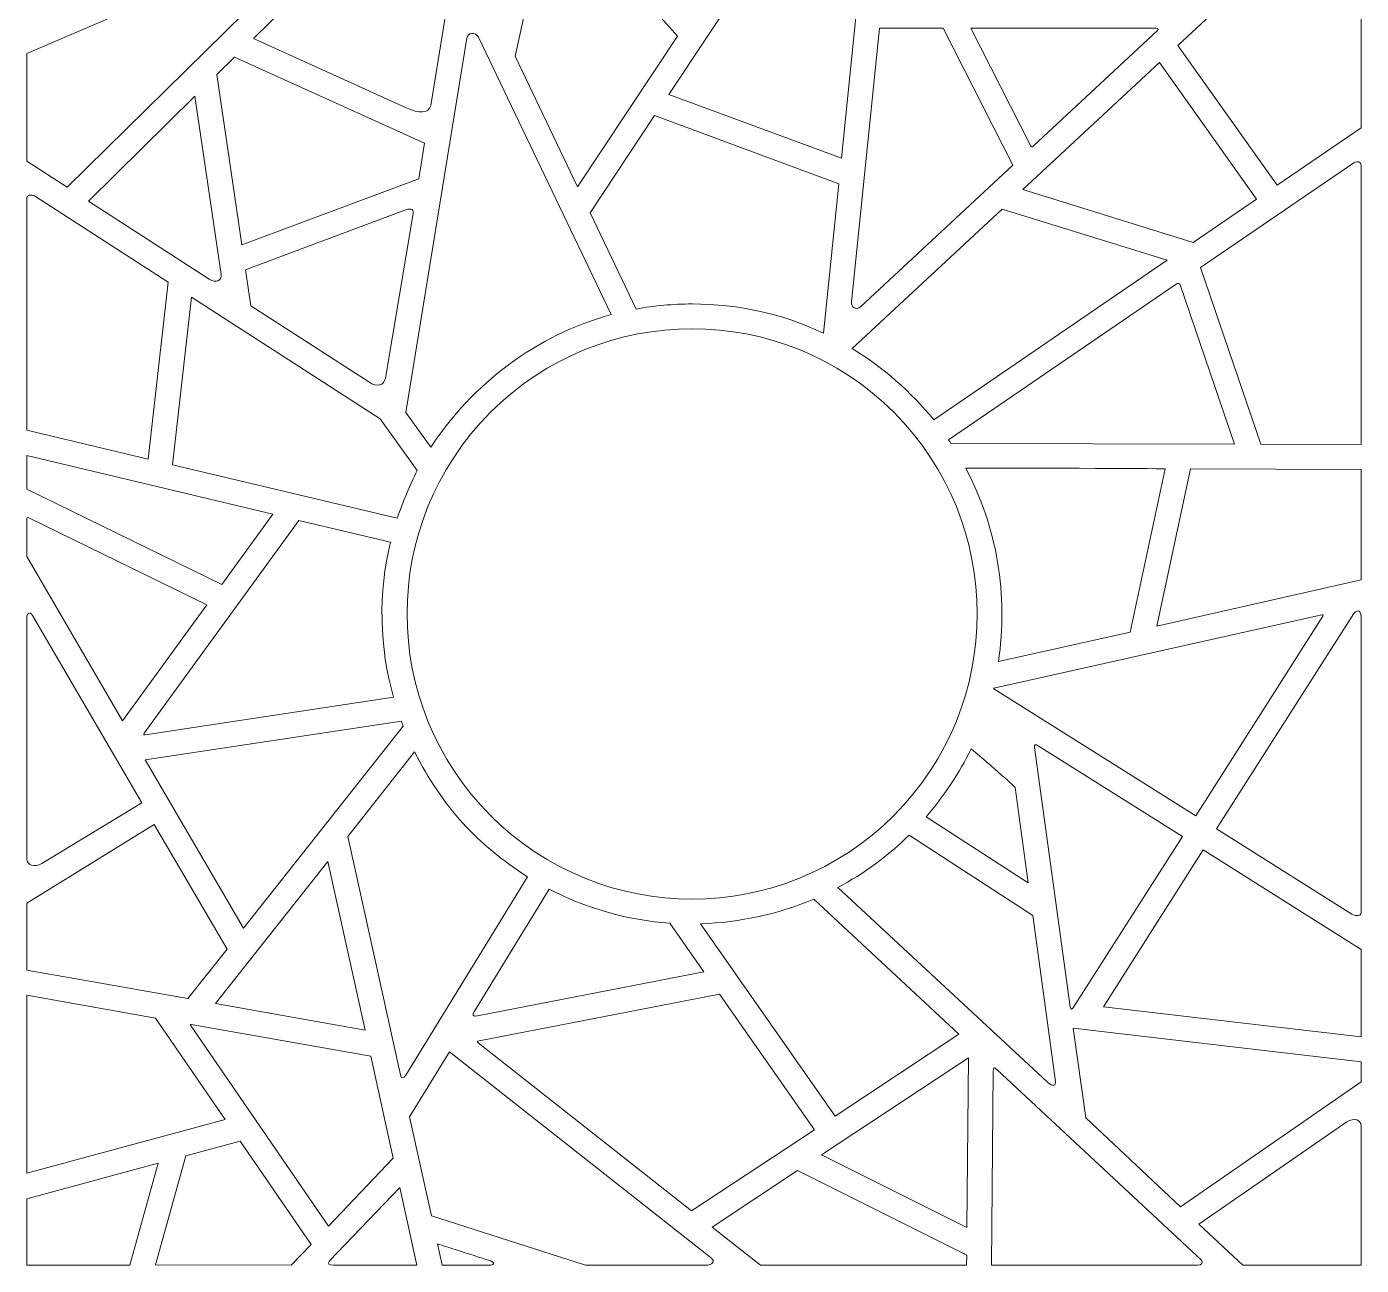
# Model space of a CAD drawing. Header units: centimetres. Extents: x -107 to 107, y -93 to 93.
# Drawn here: x 9.7 to 106.6, y -93.5 to -3.5 of the extents above; entities that cross this region are included whole.
import ezdxf

# ---------------------------------------------------------------- set-up
doc = ezdxf.new("R2010")
doc.units = ezdxf.units.CM
doc.header["$MEASUREMENT"] = 0
doc.layers.add('layer 1', color=7, linetype='Continuous')

msp = doc.modelspace()

# ---------------------------------------------------------------- linework, layer by layer
at = {"layer": 'layer 1', "color": 250, "lineweight": 9}
for points, knots in [([(105.85636, 6.79187), (105.85636, 6.79187), (93.2664, -4.91458), (93.2664, -4.91458), (93.2664, -4.91458), (93.2664, -4.91458), (100.47139, -15.05112), (100.47139, -15.05112), (100.47139, -15.05112), (100.47139, -15.05112), (106.58598, -10.8746), (106.58598, -10.8746), (106.58598, -10.8746), (106.58598, -10.8746), (106.58591, 6.6224), (106.58591, 6.6224), (106.58591, 6.6224), (106.5664, 6.8846), (106.09358, 7.01871), (105.85636, 6.79187)], [0, 0, 0, 0, 0.16666667, 0.16666667, 0.16666667, 0.16666667, 0.33333333, 0.33333333, 0.33333333, 0.33333333, 0.5, 0.5, 0.5, 0.5, 0.66666667, 0.66666667, 0.66666667, 0.66666667, 1, 1, 1, 1]), ([(45.15002, -5.68501), (45.15002, -5.68501), (47.74633, 6.10557), (47.74633, 6.10557), (47.74633, 6.10557), (47.74633, 6.10557), (56.94781, -4.22958), (56.94781, -4.22958), (56.94781, -4.22958), (56.94781, -4.22958), (49.68325, -15.16287), (49.68325, -15.16287), (49.68325, -15.16287), (49.68325, -15.16287), (45.15002, -5.68501), (45.15002, -5.68501)], [0, 0, 0, 0, 0.2, 0.2, 0.2, 0.2, 0.4, 0.4, 0.4, 0.4, 0.6, 0.6, 0.6, 0.6, 1, 1, 1, 1]), ([(64.70989, 4.19992), (64.70989, 4.19992), (56.30032, -8.45664), (56.30032, -8.45664), (56.30032, -8.45664), (56.30032, -8.45664), (68.84028, -13.09789), (68.84028, -13.09789), (68.84028, -13.09789), (68.84028, -13.09789), (69.91587, -2.60549), (69.91587, -2.60549), (69.91587, -2.60549), (69.91587, -2.60549), (64.70989, 4.19992), (64.70989, 4.19992)], [0, 0, 0, 0, 0.2, 0.2, 0.2, 0.2, 0.4, 0.4, 0.4, 0.4, 0.6, 0.6, 0.6, 0.6, 1, 1, 1, 1]), ([(39.01948, -9.26525), (39.01948, -9.26525), (40.06344, -2.84366), (40.06344, -2.84366), (40.06344, -2.84366), (40.06344, -2.84366), (32.20963, 1.54341), (32.20963, 1.54341), (32.20963, 1.54341), (32.20963, 1.54341), (26.15401, -4.41142), (26.15401, -4.41142), (26.15401, -4.41142), (26.15401, -4.41142), (37.19776, -9.40352), (37.19776, -9.40352), (37.19776, -9.40352), (38.22082, -9.88696), (38.84403, -9.83932), (39.01948, -9.26525)], [0, 0, 0, 0, 0.16666667, 0.16666667, 0.16666667, 0.16666667, 0.33333333, 0.33333333, 0.33333333, 0.33333333, 0.5, 0.5, 0.5, 0.5, 0.66666667, 0.66666667, 0.66666667, 0.66666667, 1, 1, 1, 1]), ([(12.61361, -15.20195), (12.61361, -15.20195), (25.52184, -2.50854), (25.52184, -2.50854), (25.52184, -2.50854), (25.52184, -2.50854), (21.77297, -0.28253), (21.77297, -0.28253), (21.77297, -0.28253), (21.77297, -0.28253), (9.68595, -5.49361), (9.68595, -5.49361), (9.68595, -5.49361), (9.68595, -5.49361), (9.68596, -13.31337), (9.68596, -13.31337), (9.68596, -13.31337), (9.68596, -13.31337), (12.61361, -15.20195), (12.61361, -15.20195)], [0, 0, 0, 0, 0.16666667, 0.16666667, 0.16666667, 0.16666667, 0.33333333, 0.33333333, 0.33333333, 0.33333333, 0.5, 0.5, 0.5, 0.5, 0.66666667, 0.66666667, 0.66666667, 0.66666667, 1, 1, 1, 1]), ([(69.58178, -23.5155), (69.58178, -23.5155), (71.61767, -3.65516), (71.61767, -3.65516), (71.61767, -3.65516), (71.61767, -3.65516), (76.22153, -3.65357), (76.22153, -3.65357), (76.22153, -3.65357), (76.22153, -3.65357), (81.27704, -13.60468), (81.27704, -13.60468), (81.27704, -13.60468), (81.27704, -13.60468), (70.22636, -23.8799), (70.22636, -23.8799), (70.22636, -23.8799), (69.88457, -24.1446), (69.54142, -23.90921), (69.58178, -23.5155)], [0, 0, 0, 0, 0.16666667, 0.16666667, 0.16666667, 0.16666667, 0.33333333, 0.33333333, 0.33333333, 0.33333333, 0.5, 0.5, 0.5, 0.5, 0.66666667, 0.66666667, 0.66666667, 0.66666667, 1, 1, 1, 1]), ([(78.24015, -3.65286), (78.24015, -3.65286), (82.57049, -12.17659), (82.57049, -12.17659), (82.57049, -12.17659), (82.63222, -12.2981), (82.67598, -12.30393), (82.78281, -12.20459), (82.78281, -12.20459), (82.78281, -12.20459), (91.78006, -3.83873), (91.78006, -3.83873), (91.78006, -3.83873), (91.92799, -3.6731), (91.79919, -3.64867), (91.50225, -3.64827), (91.50225, -3.64827), (91.50225, -3.64827), (78.24015, -3.65286), (78.24015, -3.65286)], [0, 0, 0, 0, 0.16666667, 0.16666667, 0.16666667, 0.16666667, 0.33333333, 0.33333333, 0.33333333, 0.33333333, 0.5, 0.5, 0.5, 0.5, 0.66666667, 0.66666667, 0.66666667, 0.66666667, 1, 1, 1, 1]), ([(52.12943, -24.44688), (52.12943, -24.44688), (42.49109, -4.29753), (42.49109, -4.29753), (42.49109, -4.29753), (42.26252, -3.90814), (41.70737, -3.94912), (41.63808, -4.37532), (41.63808, -4.37532), (41.63808, -4.37532), (37.22198, -31.5395), (37.22198, -31.5395), (37.22198, -31.5395), (37.22198, -31.5395), (39.03608, -34.06806), (39.03608, -34.06806), (39.03608, -34.06806), (42.01871, -29.50278), (46.73004, -25.90312), (52.12943, -24.44688)], [0, 0, 0, 0, 0.16666667, 0.16666667, 0.16666667, 0.16666667, 0.33333333, 0.33333333, 0.33333333, 0.33333333, 0.5, 0.5, 0.5, 0.5, 0.66666667, 0.66666667, 0.66666667, 0.66666667, 1, 1, 1, 1]), ([(23.49139, -7.02616), (23.49139, -7.02616), (24.77782, -5.7647), (24.77782, -5.7647), (24.77782, -5.7647), (24.77782, -5.7647), (38.57468, -12.00131), (38.57468, -12.00131), (38.57468, -12.00131), (38.57468, -12.00131), (38.15292, -14.59562), (38.15292, -14.59562), (38.15292, -14.59562), (38.15292, -14.59562), (25.30294, -19.37229), (25.30294, -19.37229), (25.30294, -19.37229), (25.30294, -19.37229), (23.49139, -7.02616), (23.49139, -7.02616)], [0, 0, 0, 0, 0.16666667, 0.16666667, 0.16666667, 0.16666667, 0.33333333, 0.33333333, 0.33333333, 0.33333333, 0.5, 0.5, 0.5, 0.5, 0.66666667, 0.66666667, 0.66666667, 0.66666667, 1, 1, 1, 1]), ([(82.02613, -15.36608), (82.02613, -15.36608), (94.39152, -19.20392), (94.39152, -19.20392), (94.39152, -19.20392), (94.39152, -19.20392), (98.98479, -16.06653), (98.98479, -16.06653), (98.98479, -16.06653), (98.98479, -16.06653), (91.93679, -6.15088), (91.93679, -6.15088), (91.93679, -6.15088), (91.93679, -6.15088), (82.02613, -15.36608), (82.02613, -15.36608)], [0, 0, 0, 0, 0.2, 0.2, 0.2, 0.2, 0.4, 0.4, 0.4, 0.4, 0.6, 0.6, 0.6, 0.6, 1, 1, 1, 1]), ([(22.9388, -21.86236), (22.9388, -21.86236), (14.1639, -16.202), (14.1639, -16.202), (14.1639, -16.202), (14.1639, -16.202), (21.90196, -8.5927), (21.90196, -8.5927), (21.90196, -8.5927), (21.90196, -8.5927), (23.79982, -21.52702), (23.79982, -21.52702), (23.79982, -21.52702), (23.85516, -21.9842), (23.42396, -22.17532), (22.9388, -21.86236)], [0, 0, 0, 0, 0.2, 0.2, 0.2, 0.2, 0.4, 0.4, 0.4, 0.4, 0.6, 0.6, 0.6, 0.6, 1, 1, 1, 1]), ([(53.92932, -24.04035), (53.92932, -24.04035), (50.591, -17.06074), (50.591, -17.06074), (50.591, -17.06074), (50.591, -17.06074), (55.27675, -9.99712), (55.27675, -9.99712), (55.27675, -9.99712), (55.27675, -9.99712), (68.65075, -14.94707), (68.65075, -14.94707), (68.65075, -14.94707), (68.65075, -14.94707), (67.53941, -25.78851), (67.53941, -25.78851), (67.53941, -25.78851), (64.62975, -24.41492), (61.43159, -23.67269), (58.00118, -23.67269), (58.00118, -23.67269), (56.59623, -23.67269), (55.26306, -23.79383), (53.92932, -24.04035)], [0, 0, 0, 0, 0.14285714, 0.14285714, 0.14285714, 0.14285714, 0.28571429, 0.28571429, 0.28571429, 0.28571429, 0.42857143, 0.42857143, 0.42857143, 0.42857143, 0.57142857, 0.57142857, 0.57142857, 0.57142857, 0.71428571, 0.71428571, 0.71428571, 0.71428571, 1, 1, 1, 1]), ([(106.05422, -13.41764), (106.05422, -13.41764), (94.91064, -21.02914), (94.91064, -21.02914), (94.91064, -21.02914), (94.91064, -21.02914), (99.28449, -33.85594), (99.28449, -33.85594), (99.28449, -33.85594), (99.28449, -33.85594), (106.58591, -33.87627), (106.58591, -33.87627), (106.58591, -33.87627), (106.58591, -33.87627), (106.58591, -13.59231), (106.58591, -13.59231), (106.58591, -13.59231), (106.57063, -13.36713), (106.31945, -13.26538), (106.05422, -13.41764)], [0, 0, 0, 0, 0.16666667, 0.16666667, 0.16666667, 0.16666667, 0.33333333, 0.33333333, 0.33333333, 0.33333333, 0.5, 0.5, 0.5, 0.5, 0.66666667, 0.66666667, 0.66666667, 0.66666667, 1, 1, 1, 1]), ([(9.68594, -16.05337), (9.68594, -16.05337), (9.68644, -32.83065), (9.68644, -32.83065), (9.68644, -32.83065), (9.68644, -32.83065), (18.50626, -34.92835), (18.50626, -34.92835), (18.50626, -34.92835), (18.50626, -34.92835), (19.96677, -22.08726), (19.96677, -22.08726), (19.96677, -22.08726), (19.96677, -22.08726), (10.31993, -15.86439), (10.31993, -15.86439), (10.31993, -15.86439), (10.0038, -15.68225), (9.69761, -15.7548), (9.68594, -16.05337)], [0, 0, 0, 0, 0.16666667, 0.16666667, 0.16666667, 0.16666667, 0.33333333, 0.33333333, 0.33333333, 0.33333333, 0.5, 0.5, 0.5, 0.5, 0.66666667, 0.66666667, 0.66666667, 0.66666667, 1, 1, 1, 1]), ([(37.07726, -16.8966), (37.07726, -16.8966), (25.57014, -21.19332), (25.57014, -21.19332), (25.57014, -21.19332), (25.57014, -21.19332), (25.95367, -23.80721), (25.95367, -23.80721), (25.95367, -23.80721), (25.95367, -23.80721), (34.52336, -29.33518), (34.52336, -29.33518), (34.52336, -29.33518), (35.13842, -29.73194), (35.61247, -29.59366), (35.7329, -29.05577), (35.7329, -29.05577), (35.7329, -29.05577), (37.74422, -17.10959), (37.74422, -17.10959), (37.74422, -17.10959), (37.81027, -16.7033), (37.47561, -16.72234), (37.07726, -16.8966)], [0, 0, 0, 0, 0.14285714, 0.14285714, 0.14285714, 0.14285714, 0.28571429, 0.28571429, 0.28571429, 0.28571429, 0.42857143, 0.42857143, 0.42857143, 0.42857143, 0.57142857, 0.57142857, 0.57142857, 0.57142857, 0.71428571, 0.71428571, 0.71428571, 0.71428571, 1, 1, 1, 1]), ([(75.54, -32.08032), (75.54, -32.08032), (92.49432, -20.49978), (92.49432, -20.49978), (92.49432, -20.49978), (92.49432, -20.49978), (80.50645, -16.7791), (80.50645, -16.7791), (80.50645, -16.7791), (80.50645, -16.7791), (69.61978, -26.90181), (69.61978, -26.90181), (69.61978, -26.90181), (71.84581, -28.25443), (73.90828, -30.06489), (75.54, -32.08032)], [0, 0, 0, 0, 0.2, 0.2, 0.2, 0.2, 0.4, 0.4, 0.4, 0.4, 0.6, 0.6, 0.6, 0.6, 1, 1, 1, 1]), ([(76.78948, -33.79052), (76.78948, -33.79052), (97.38092, -33.85062), (97.38092, -33.85062), (97.38092, -33.85062), (97.38092, -33.85062), (93.45965, -22.35109), (93.45965, -22.35109), (93.45965, -22.35109), (93.39778, -22.16965), (93.31235, -22.09253), (93.08413, -22.27674), (93.08413, -22.27674), (93.08413, -22.27674), (76.61292, -33.52724), (76.61292, -33.52724), (76.61292, -33.52724), (76.71525, -33.67443), (76.6906, -33.6408), (76.78948, -33.79052)], [0, 0, 0, 0, 0.16666667, 0.16666667, 0.16666667, 0.16666667, 0.33333333, 0.33333333, 0.33333333, 0.33333333, 0.5, 0.5, 0.5, 0.5, 0.66666667, 0.66666667, 0.66666667, 0.66666667, 1, 1, 1, 1]), ([(38.03857, -35.76559), (38.03857, -35.76559), (35.3399, -32.00396), (35.3399, -32.00396), (35.3399, -32.00396), (35.3399, -32.00396), (21.65453, -23.17597), (21.65453, -23.17597), (21.65453, -23.17597), (21.65453, -23.17597), (20.27011, -35.34787), (20.27011, -35.34787), (20.27011, -35.34787), (20.27011, -35.34787), (36.5931, -39.23012), (36.5931, -39.23012), (36.5931, -39.23012), (36.94875, -38.12856), (37.52493, -36.78565), (38.03857, -35.76559)], [0, 0, 0, 0, 0.16666667, 0.16666667, 0.16666667, 0.16666667, 0.33333333, 0.33333333, 0.33333333, 0.33333333, 0.5, 0.5, 0.5, 0.5, 0.66666667, 0.66666667, 0.66666667, 0.66666667, 1, 1, 1, 1]), ([(43.3634, -31.53488), (51.4463, -23.45199), (64.5562, -23.452), (72.63908, -31.53487), (72.63908, -31.53487), (80.72196, -39.61775), (80.72197, -52.72765), (72.63907, -60.81055), (72.63907, -60.81055), (64.55618, -68.89344), (51.44628, -68.89342), (43.3634, -60.81055), (43.3634, -60.81055), (35.28052, -52.72767), (35.28051, -39.61777), (43.3634, -31.53488)], [0, 0, 0, 0, 0.2, 0.2, 0.2, 0.2, 0.4, 0.4, 0.4, 0.4, 0.6, 0.6, 0.6, 0.6, 1, 1, 1, 1]), ([(23.84096, -44.02718), (23.84096, -44.02718), (27.54774, -38.92908), (27.54774, -38.92908), (27.54774, -38.92908), (27.54774, -38.92908), (9.68594, -34.68081), (9.68594, -34.68081), (9.68594, -34.68081), (9.68594, -34.68081), (9.68594, -37.12213), (9.68594, -37.12213), (9.68594, -37.12213), (9.68594, -37.12213), (23.84096, -44.02718), (23.84096, -44.02718)], [0, 0, 0, 0, 0.2, 0.2, 0.2, 0.2, 0.4, 0.4, 0.4, 0.4, 0.6, 0.6, 0.6, 0.6, 1, 1, 1, 1]), ([(80.23599, -49.63692), (80.23599, -49.63692), (89.8128, -47.49988), (89.8128, -47.49988), (89.8128, -47.49988), (89.8128, -47.49988), (92.33966, -35.63661), (92.33966, -35.63661), (92.33966, -35.63661), (91.69414, -35.61883), (81.22072, -35.56839), (77.86452, -35.59627), (77.86452, -35.59627), (80.14845, -39.84968), (80.97985, -44.85686), (80.23599, -49.63692)], [0, 0, 0, 0, 0.2, 0.2, 0.2, 0.2, 0.4, 0.4, 0.4, 0.4, 0.6, 0.6, 0.6, 0.6, 1, 1, 1, 1]), ([(94.1789, -35.64173), (94.1789, -35.64173), (106.58591, -35.67632), (106.58591, -35.67632), (106.58591, -35.67632), (106.58591, -35.67632), (106.58591, -43.69909), (106.58591, -43.69909), (106.58591, -43.69909), (106.58591, -43.69909), (91.74495, -47.06873), (91.74495, -47.06873), (91.74495, -47.06873), (91.74495, -47.06873), (94.1789, -35.64173), (94.1789, -35.64173)], [0, 0, 0, 0, 0.2, 0.2, 0.2, 0.2, 0.4, 0.4, 0.4, 0.4, 0.6, 0.6, 0.6, 0.6, 1, 1, 1, 1]), ([(9.82925, -39.19486), (9.82925, -39.19486), (22.76601, -45.50561), (22.76601, -45.50561), (22.76601, -45.50561), (22.76601, -45.50561), (16.64469, -53.92451), (16.64469, -53.92451), (16.64469, -53.92451), (16.64469, -53.92451), (9.68963, -41.99529), (9.68963, -41.99529), (9.68963, -41.99529), (9.68963, -41.99529), (9.68594, -39.22285), (9.68594, -39.22285), (9.68594, -39.22285), (9.68548, -39.16145), (9.73166, -39.14724), (9.82925, -39.19486)], [0, 0, 0, 0, 0.16666667, 0.16666667, 0.16666667, 0.16666667, 0.33333333, 0.33333333, 0.33333333, 0.33333333, 0.5, 0.5, 0.5, 0.5, 0.66666667, 0.66666667, 0.66666667, 0.66666667, 1, 1, 1, 1]), ([(18.21031, -54.8321), (18.15731, -54.91504), (18.18178, -54.95037), (18.28374, -54.93814), (18.28374, -54.93814), (18.28374, -54.93814), (36.32484, -52.2249), (36.32484, -52.2249), (36.32484, -52.2249), (35.27868, -48.63366), (35.19668, -44.5961), (36.10718, -40.96484), (36.10718, -40.96484), (36.10718, -40.96484), (29.44516, -39.38035), (29.44516, -39.38035), (29.44516, -39.38035), (29.44516, -39.38035), (18.21031, -54.8321), (18.21031, -54.8321)], [0, 0, 0, 0, 0.16666667, 0.16666667, 0.16666667, 0.16666667, 0.33333333, 0.33333333, 0.33333333, 0.33333333, 0.5, 0.5, 0.5, 0.5, 0.66666667, 0.66666667, 0.66666667, 0.66666667, 1, 1, 1, 1]), ([(9.68594, -63.97091), (9.68594, -63.97091), (9.68594, -46.41548), (9.68594, -46.41548), (9.68594, -46.41548), (9.6819, -46.21258), (9.89607, -45.92312), (10.11082, -46.29145), (10.11082, -46.29145), (10.11082, -46.29145), (18.0356, -59.88393), (18.0356, -59.88393), (18.0356, -59.88393), (18.0356, -59.88393), (10.79276, -64.29782), (10.79276, -64.29782), (10.79276, -64.29782), (10.2295, -64.58747), (9.70449, -64.41178), (9.68594, -63.97091)], [0, 0, 0, 0, 0.16666667, 0.16666667, 0.16666667, 0.16666667, 0.33333333, 0.33333333, 0.33333333, 0.33333333, 0.5, 0.5, 0.5, 0.5, 0.66666667, 0.66666667, 0.66666667, 0.66666667, 1, 1, 1, 1]), ([(103.80024, -46.32989), (103.84494, -46.26411), (103.82312, -46.21159), (103.72355, -46.24003), (103.72355, -46.24003), (103.72355, -46.24003), (79.90522, -51.55501), (79.90522, -51.55501), (79.90522, -51.55501), (79.86662, -51.5631), (79.86639, -51.57786), (79.9018, -51.5999), (79.9018, -51.5999), (79.9018, -51.5999), (94.56505, -60.81698), (94.56505, -60.81698), (94.56505, -60.81698), (94.56505, -60.81698), (103.80024, -46.32989), (103.80024, -46.32989)], [0, 0, 0, 0, 0.16666667, 0.16666667, 0.16666667, 0.16666667, 0.33333333, 0.33333333, 0.33333333, 0.33333333, 0.5, 0.5, 0.5, 0.5, 0.66666667, 0.66666667, 0.66666667, 0.66666667, 1, 1, 1, 1]), ([(80.50086, -46.0679), (80.50107, -46.10282), (80.50118, -46.13775), (80.50118, -46.17269), (80.50118, -46.17269), (80.50118, -46.20906), (80.50106, -46.24542), (80.50083, -46.28175)], [0, 0, 0, 0, 0.33333333, 0.33333333, 0.33333333, 0.33333333, 1, 1, 1, 1]), ([(105.90513, -67.96635), (105.90513, -67.96635), (96.08797, -61.77653), (96.08797, -61.77653), (96.08797, -61.77653), (96.08797, -61.77653), (106.0508, -46.14806), (106.0508, -46.14806), (106.0508, -46.14806), (106.16182, -45.97391), (106.57565, -45.72297), (106.58591, -46.41851), (106.58591, -46.41851), (106.58591, -46.41851), (106.58589, -67.86002), (106.58589, -67.86002), (106.58589, -67.86002), (106.54293, -68.11929), (106.23493, -68.13318), (105.90513, -67.96635)], [0, 0, 0, 0, 0.16666667, 0.16666667, 0.16666667, 0.16666667, 0.33333333, 0.33333333, 0.33333333, 0.33333333, 0.5, 0.5, 0.5, 0.5, 0.66666667, 0.66666667, 0.66666667, 0.66666667, 1, 1, 1, 1]), ([(36.88762, -53.96498), (36.88762, -53.96498), (18.29588, -56.7566), (18.29588, -56.7566), (18.29588, -56.7566), (18.29588, -56.7566), (25.42909, -68.99139), (25.42909, -68.99139), (25.42909, -68.99139), (25.42909, -68.99139), (37.02349, -54.32371), (37.02349, -54.32371), (37.02349, -54.32371), (36.98058, -54.21298), (36.92883, -54.07655), (36.88762, -53.96498)], [0, 0, 0, 0, 0.2, 0.2, 0.2, 0.2, 0.4, 0.4, 0.4, 0.4, 0.6, 0.6, 0.6, 0.6, 1, 1, 1, 1]), ([(37.21513, -79.66615), (37.03288, -79.90796), (36.89481, -79.92654), (36.81381, -79.63201), (36.81381, -79.63201), (36.81381, -79.63201), (32.99742, -62.31963), (32.99742, -62.31963), (32.99742, -62.31963), (32.99742, -62.31963), (37.84808, -56.18322), (37.84808, -56.18322), (37.84808, -56.18322), (39.88317, -60.19119), (42.40338, -62.93304), (46.05718, -65.24958), (46.05718, -65.24958), (46.05718, -65.24958), (37.21513, -79.66615), (37.21513, -79.66615)], [0, 0, 0, 0, 0.16666667, 0.16666667, 0.16666667, 0.16666667, 0.33333333, 0.33333333, 0.33333333, 0.33333333, 0.5, 0.5, 0.5, 0.5, 0.66666667, 0.66666667, 0.66666667, 0.66666667, 1, 1, 1, 1]), ([(75.00039, -60.89195), (75.00039, -60.89195), (82.40448, -65.70104), (82.40448, -65.70104), (82.40448, -65.70104), (82.40448, -65.70104), (81.4469, -58.76483), (81.4469, -58.76483), (81.4469, -58.76483), (81.4307, -58.6967), (79.21032, -56.7421), (78.25926, -55.97356), (78.25926, -55.97356), (77.41124, -57.72276), (76.25227, -59.43135), (75.00039, -60.89195)], [0, 0, 0, 0, 0.2, 0.2, 0.2, 0.2, 0.4, 0.4, 0.4, 0.4, 0.6, 0.6, 0.6, 0.6, 1, 1, 1, 1]), ([(85.46192, -74.68585), (85.49559, -74.90336), (85.57609, -74.91411), (85.70339, -74.7181), (85.70339, -74.7181), (85.70339, -74.7181), (93.59745, -62.33485), (93.59745, -62.33485), (93.59745, -62.33485), (93.59745, -62.33485), (83.12555, -55.73678), (83.12555, -55.73678), (83.12555, -55.73678), (82.9262, -55.61691), (82.83958, -55.66461), (82.86565, -55.87989), (82.86565, -55.87989), (82.86565, -55.87989), (85.46192, -74.68585), (85.46192, -74.68585)], [0, 0, 0, 0, 0.16666667, 0.16666667, 0.16666667, 0.16666667, 0.33333333, 0.33333333, 0.33333333, 0.33333333, 0.5, 0.5, 0.5, 0.5, 0.66666667, 0.66666667, 0.66666667, 0.66666667, 1, 1, 1, 1]), ([(24.22995, -70.50839), (24.22995, -70.50839), (21.39144, -74.09931), (21.39144, -74.09931), (21.39144, -74.09931), (21.39144, -74.09931), (9.68596, -72.02242), (9.68596, -72.02242), (9.68596, -72.02242), (9.68596, -72.02242), (9.68593, -67.16762), (9.68593, -67.16762), (9.68593, -67.16762), (9.68593, -67.16762), (18.94845, -61.44963), (18.94845, -61.44963), (18.94845, -61.44963), (18.94845, -61.44963), (24.22995, -70.50839), (24.22995, -70.50839)], [0, 0, 0, 0, 0.16666667, 0.16666667, 0.16666667, 0.16666667, 0.33333333, 0.33333333, 0.33333333, 0.33333333, 0.5, 0.5, 0.5, 0.5, 0.66666667, 0.66666667, 0.66666667, 0.66666667, 1, 1, 1, 1]), ([(68.58342, -66.03641), (68.58342, -66.03641), (83.79718, -80.16471), (83.79718, -80.16471), (83.79718, -80.16471), (84.21042, -80.52594), (84.42562, -80.38235), (84.39498, -80.11908), (84.39498, -80.11908), (84.39498, -80.11908), (82.72999, -68.05884), (82.72999, -68.05884), (82.72999, -68.05884), (82.72999, -68.05884), (73.75871, -62.23183), (73.75871, -62.23183), (73.75871, -62.23183), (72.24272, -63.72838), (70.47333, -65.01602), (68.58342, -66.03641)], [0, 0, 0, 0, 0.16666667, 0.16666667, 0.16666667, 0.16666667, 0.33333333, 0.33333333, 0.33333333, 0.33333333, 0.5, 0.5, 0.5, 0.5, 0.66666667, 0.66666667, 0.66666667, 0.66666667, 1, 1, 1, 1]), ([(87.85984, -74.68383), (87.85984, -74.68383), (106.5843, -76.87252), (106.5843, -76.87252), (106.5843, -76.87252), (106.5843, -76.87252), (106.58592, -70.53072), (106.58592, -70.53072), (106.58592, -70.53072), (106.58592, -70.53072), (95.12037, -63.2944), (95.12037, -63.2944), (95.12037, -63.2944), (95.12037, -63.2944), (87.85984, -74.68383), (87.85984, -74.68383)], [0, 0, 0, 0, 0.2, 0.2, 0.2, 0.2, 0.4, 0.4, 0.4, 0.4, 0.6, 0.6, 0.6, 0.6, 1, 1, 1, 1]), ([(34.25406, -76.3815), (34.25406, -76.3815), (23.4037, -74.45633), (23.4037, -74.45633), (23.4037, -74.45633), (23.4037, -74.45633), (31.55615, -64.14293), (31.55615, -64.14293), (31.55615, -64.14293), (31.55615, -64.14293), (34.25406, -76.3815), (34.25406, -76.3815)], [0, 0, 0, 0, 0.25, 0.25, 0.25, 0.25, 0.5, 0.5, 0.5, 0.5, 1, 1, 1, 1]), ([(42.41783, -75.34496), (42.41783, -75.34496), (58.8555, -72.15096), (58.8555, -72.15096), (58.8555, -72.15096), (58.8555, -72.15096), (56.38346, -68.62119), (56.38346, -68.62119), (56.38346, -68.62119), (53.32139, -68.43103), (50.1252, -67.46797), (47.62266, -66.14043), (47.62266, -66.14043), (47.62266, -66.14043), (42.19013, -74.99766), (42.19013, -74.99766), (42.19013, -74.99766), (42.01691, -75.29482), (42.07097, -75.41088), (42.41783, -75.34496)], [0, 0, 0, 0, 0.16666667, 0.16666667, 0.16666667, 0.16666667, 0.33333333, 0.33333333, 0.33333333, 0.33333333, 0.5, 0.5, 0.5, 0.5, 0.66666667, 0.66666667, 0.66666667, 0.66666667, 1, 1, 1, 1]), ([(58.6126, -68.66628), (58.6126, -68.66628), (68.38718, -82.62318), (68.38718, -82.62318), (68.38718, -82.62318), (68.38718, -82.62318), (77.3767, -76.69014), (77.3767, -76.69014), (77.3767, -76.69014), (77.3767, -76.69014), (66.83827, -66.87069), (66.83827, -66.87069), (66.83827, -66.87069), (64.33718, -67.93156), (61.47957, -68.58162), (58.6126, -68.66628)], [0, 0, 0, 0, 0.2, 0.2, 0.2, 0.2, 0.4, 0.4, 0.4, 0.4, 0.6, 0.6, 0.6, 0.6, 1, 1, 1, 1]), ([(24.09336, -82.86861), (24.09336, -82.86861), (19.03979, -75.51017), (19.03979, -75.51017), (19.03979, -75.51017), (19.03979, -75.51017), (9.68594, -73.85054), (9.68594, -73.85054), (9.68594, -73.85054), (9.68594, -73.85054), (9.68594, -86.77033), (9.68594, -86.77033), (9.68594, -86.77033), (9.68594, -86.77033), (24.09336, -82.86861), (24.09336, -82.86861)], [0, 0, 0, 0, 0.2, 0.2, 0.2, 0.2, 0.4, 0.4, 0.4, 0.4, 0.6, 0.6, 0.6, 0.6, 1, 1, 1, 1]), ([(42.46432, -77.30503), (42.37468, -77.2251), (42.39511, -77.17566), (42.53147, -77.1562), (42.53147, -77.1562), (42.53147, -77.1562), (59.98289, -73.76523), (59.98289, -73.76523), (59.98289, -73.76523), (59.98289, -73.76523), (66.88428, -83.61509), (66.88428, -83.61509), (66.88428, -83.61509), (66.88428, -83.61509), (57.95626, -89.50753), (57.95626, -89.50753), (57.95626, -89.50753), (57.95626, -89.50753), (42.46432, -77.30503), (42.46432, -77.30503)], [0, 0, 0, 0, 0.16666667, 0.16666667, 0.16666667, 0.16666667, 0.33333333, 0.33333333, 0.33333333, 0.33333333, 0.5, 0.5, 0.5, 0.5, 0.66666667, 0.66666667, 0.66666667, 0.66666667, 1, 1, 1, 1]), ([(21.57418, -76.02094), (21.53607, -75.97146), (21.54933, -75.95346), (21.61393, -75.9669), (21.61393, -75.9669), (21.61393, -75.9669), (34.67346, -78.28404), (34.67346, -78.28404), (34.67346, -78.28404), (34.67346, -78.28404), (36.30413, -85.68129), (36.30413, -85.68129), (36.30413, -85.68129), (36.30413, -85.68129), (31.5967, -90.61458), (31.5967, -90.61458), (31.5967, -90.61458), (31.5967, -90.61458), (21.57418, -76.02094), (21.57418, -76.02094)], [0, 0, 0, 0, 0.16666667, 0.16666667, 0.16666667, 0.16666667, 0.33333333, 0.33333333, 0.33333333, 0.33333333, 0.5, 0.5, 0.5, 0.5, 0.66666667, 0.66666667, 0.66666667, 0.66666667, 1, 1, 1, 1]), ([(106.5859, -78.68496), (106.5859, -78.68496), (106.59195, -80.13009), (106.59195, -80.13009), (106.59195, -80.13009), (106.59195, -80.13009), (93.46589, -89.22137), (93.46589, -89.22137), (93.46589, -89.22137), (93.46589, -89.22137), (86.57704, -82.76312), (86.57704, -82.76312), (86.57704, -82.76312), (86.57704, -82.76312), (85.6766, -76.24087), (85.6766, -76.24087), (85.6766, -76.24087), (85.6766, -76.24087), (106.5859, -78.68496), (106.5859, -78.68496)], [0, 0, 0, 0, 0.16666667, 0.16666667, 0.16666667, 0.16666667, 0.33333333, 0.33333333, 0.33333333, 0.33333333, 0.5, 0.5, 0.5, 0.5, 0.66666667, 0.66666667, 0.66666667, 0.66666667, 1, 1, 1, 1]), ([(58.99866, -93.44786), (58.99866, -93.44786), (50.26082, -93.44786), (50.26082, -93.44786), (50.26082, -93.44786), (50.26082, -93.44786), (39.0721, -89.87627), (39.0721, -89.87627), (39.0721, -89.87627), (39.0721, -89.87627), (37.48375, -82.67101), (37.48375, -82.67101), (37.48375, -82.67101), (37.48375, -82.67101), (40.37759, -77.95286), (40.37759, -77.95286), (40.37759, -77.95286), (40.37759, -77.95286), (59.40225, -92.93285), (59.40225, -92.93285), (59.40225, -92.93285), (59.668, -93.17942), (59.48353, -93.44836), (58.99866, -93.44786)], [0, 0, 0, 0, 0.14285714, 0.14285714, 0.14285714, 0.14285714, 0.28571429, 0.28571429, 0.28571429, 0.28571429, 0.42857143, 0.42857143, 0.42857143, 0.42857143, 0.57142857, 0.57142857, 0.57142857, 0.57142857, 0.71428571, 0.71428571, 0.71428571, 0.71428571, 1, 1, 1, 1]), ([(67.38726, -85.43968), (67.38726, -85.43968), (78.06433, -78.39293), (78.06433, -78.39293), (78.06433, -78.39293), (78.06433, -78.39293), (77.95711, -90.71443), (77.95711, -90.71443), (77.95711, -90.71443), (77.95711, -90.71443), (67.38726, -85.43968), (67.38726, -85.43968)], [0, 0, 0, 0, 0.25, 0.25, 0.25, 0.25, 0.5, 0.5, 0.5, 0.5, 1, 1, 1, 1]), ([(79.85585, -79.37681), (79.85695, -79.07201), (79.94479, -79.06653), (80.13867, -79.26369), (80.13867, -79.26369), (80.13867, -79.26369), (94.98278, -93.09508), (94.98278, -93.09508), (94.98278, -93.09508), (95.10015, -93.2213), (95.03632, -93.45638), (94.68582, -93.44787), (94.68582, -93.44787), (94.68582, -93.44787), (79.73342, -93.44763), (79.73342, -93.44763), (79.73342, -93.44763), (79.73342, -93.44763), (79.85585, -79.37681), (79.85585, -79.37681)], [0, 0, 0, 0, 0.16666667, 0.16666667, 0.16666667, 0.16666667, 0.33333333, 0.33333333, 0.33333333, 0.33333333, 0.5, 0.5, 0.5, 0.5, 0.66666667, 0.66666667, 0.66666667, 0.66666667, 1, 1, 1, 1]), ([(105.54892, -83.04737), (105.54892, -83.04737), (94.79871, -90.46737), (94.79871, -90.46737), (94.79871, -90.46737), (94.79871, -90.46737), (97.97856, -93.44787), (97.97856, -93.44787), (97.97856, -93.44787), (97.97856, -93.44787), (106.58591, -93.44786), (106.58591, -93.44786), (106.58591, -93.44786), (106.58591, -93.44786), (106.57935, -83.32125), (106.57935, -83.32125), (106.57935, -83.32125), (106.58212, -82.89927), (106.05905, -82.71874), (105.54892, -83.04737)], [0, 0, 0, 0, 0.16666667, 0.16666667, 0.16666667, 0.16666667, 0.33333333, 0.33333333, 0.33333333, 0.33333333, 0.5, 0.5, 0.5, 0.5, 0.66666667, 0.66666667, 0.66666667, 0.66666667, 1, 1, 1, 1]), ([(30.32696, -91.94525), (30.32696, -91.94525), (25.17323, -84.44099), (25.17323, -84.44099), (25.17323, -84.44099), (25.17323, -84.44099), (21.24354, -85.50519), (21.24354, -85.50519), (21.24354, -85.50519), (21.24354, -85.50519), (19.03889, -93.43221), (19.03889, -93.43221), (19.03889, -93.43221), (19.03889, -93.43221), (28.89402, -93.44695), (28.89402, -93.44695), (28.89402, -93.44695), (28.89402, -93.44695), (30.32696, -91.94525), (30.32696, -91.94525)], [0, 0, 0, 0, 0.16666667, 0.16666667, 0.16666667, 0.16666667, 0.33333333, 0.33333333, 0.33333333, 0.33333333, 0.5, 0.5, 0.5, 0.5, 0.66666667, 0.66666667, 0.66666667, 0.66666667, 1, 1, 1, 1]), ([(19.22303, -86.05238), (19.22303, -86.05238), (17.16764, -93.44271), (17.16764, -93.44271), (17.16764, -93.44271), (17.16764, -93.44271), (9.68594, -93.44786), (9.68594, -93.44786), (9.68594, -93.44786), (9.68594, -93.44786), (9.68594, -88.63514), (9.68594, -88.63514), (9.68594, -88.63514), (9.68594, -88.63514), (19.22303, -86.05238), (19.22303, -86.05238)], [0, 0, 0, 0, 0.2, 0.2, 0.2, 0.2, 0.4, 0.4, 0.4, 0.4, 0.6, 0.6, 0.6, 0.6, 1, 1, 1, 1]), ([(65.65144, -86.58531), (65.65144, -86.58531), (77.93972, -92.71369), (77.93972, -92.71369), (77.93972, -92.71369), (77.93972, -92.71369), (77.93334, -93.44752), (77.93334, -93.44752), (77.93334, -93.44752), (77.93334, -93.44752), (62.96637, -93.44819), (62.96637, -93.44819), (62.96637, -93.44819), (62.96637, -93.44819), (59.44917, -90.67874), (59.44917, -90.67874), (59.44917, -90.67874), (59.44917, -90.67874), (65.65144, -86.58531), (65.65144, -86.58531)], [0, 0, 0, 0, 0.16666667, 0.16666667, 0.16666667, 0.16666667, 0.33333333, 0.33333333, 0.33333333, 0.33333333, 0.5, 0.5, 0.5, 0.5, 0.66666667, 0.66666667, 0.66666667, 0.66666667, 1, 1, 1, 1]), ([(31.67887, -93.13602), (31.50891, -93.34095), (31.61947, -93.45234), (31.96875, -93.44786), (31.96875, -93.44786), (31.96875, -93.44786), (38.01623, -93.44791), (38.01623, -93.44791), (38.01623, -93.44791), (38.01623, -93.44791), (36.77105, -87.79936), (36.77105, -87.79936), (36.77105, -87.79936), (36.77105, -87.79936), (31.67887, -93.13602), (31.67887, -93.13602)], [0, 0, 0, 0, 0.2, 0.2, 0.2, 0.2, 0.4, 0.4, 0.4, 0.4, 0.6, 0.6, 0.6, 0.6, 1, 1, 1, 1]), ([(43.21187, -93.44786), (43.21187, -93.44786), (39.86036, -93.45206), (39.86036, -93.45206), (39.86036, -93.45206), (39.86036, -93.45206), (39.52007, -91.90844), (39.52007, -91.90844), (39.52007, -91.90844), (39.51989, -91.89674), (42.6956, -92.9247), (43.3788, -93.13899), (43.3788, -93.13899), (43.74168, -93.29549), (43.62221, -93.45208), (43.21187, -93.44786)], [0, 0, 0, 0, 0.2, 0.2, 0.2, 0.2, 0.4, 0.4, 0.4, 0.4, 0.6, 0.6, 0.6, 0.6, 1, 1, 1, 1])]:
    msp.add_open_spline(points, degree=3, knots=knots, dxfattribs=at)

doc.saveas('drawing.dxf')
